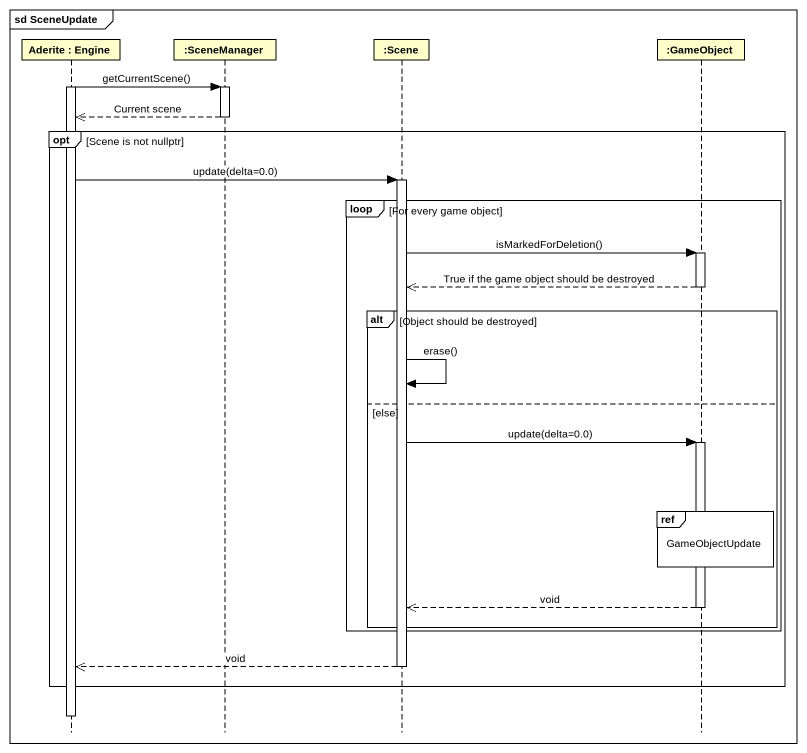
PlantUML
@startuml
mainframe sd SceneUpdate
hide footbox
participant "Aderite : Engine" as Aderite
participant ":SceneManager" as SceneManager
participant ":Scene" as Scene
participant ":GameObject" as GameObject

activate Aderite
Aderite -> SceneManager : getCurrentScene()
activate SceneManager
SceneManager -->> Aderite : Current scene
deactivate SceneManager
opt Scene is not nullptr
  Aderite -> Scene : update(delta=0.0)
  activate Scene
  loop For every game object
    Scene -> GameObject : isMarkedForDeletion()
    activate GameObject
    GameObject -->> Scene : True if the game object should be destroyed
    deactivate GameObject
    alt Object should be destroyed
      Scene -> Scene : erase()
    else else
      Scene -> GameObject : update(delta=0.0)
      activate GameObject
      ref over GameObject : GameObjectUpdate
      GameObject -->> Scene : void
      deactivate GameObject
    end
  end
  Scene -->> Aderite : void
  deactivate Scene
end
deactivate Aderite
@enduml
